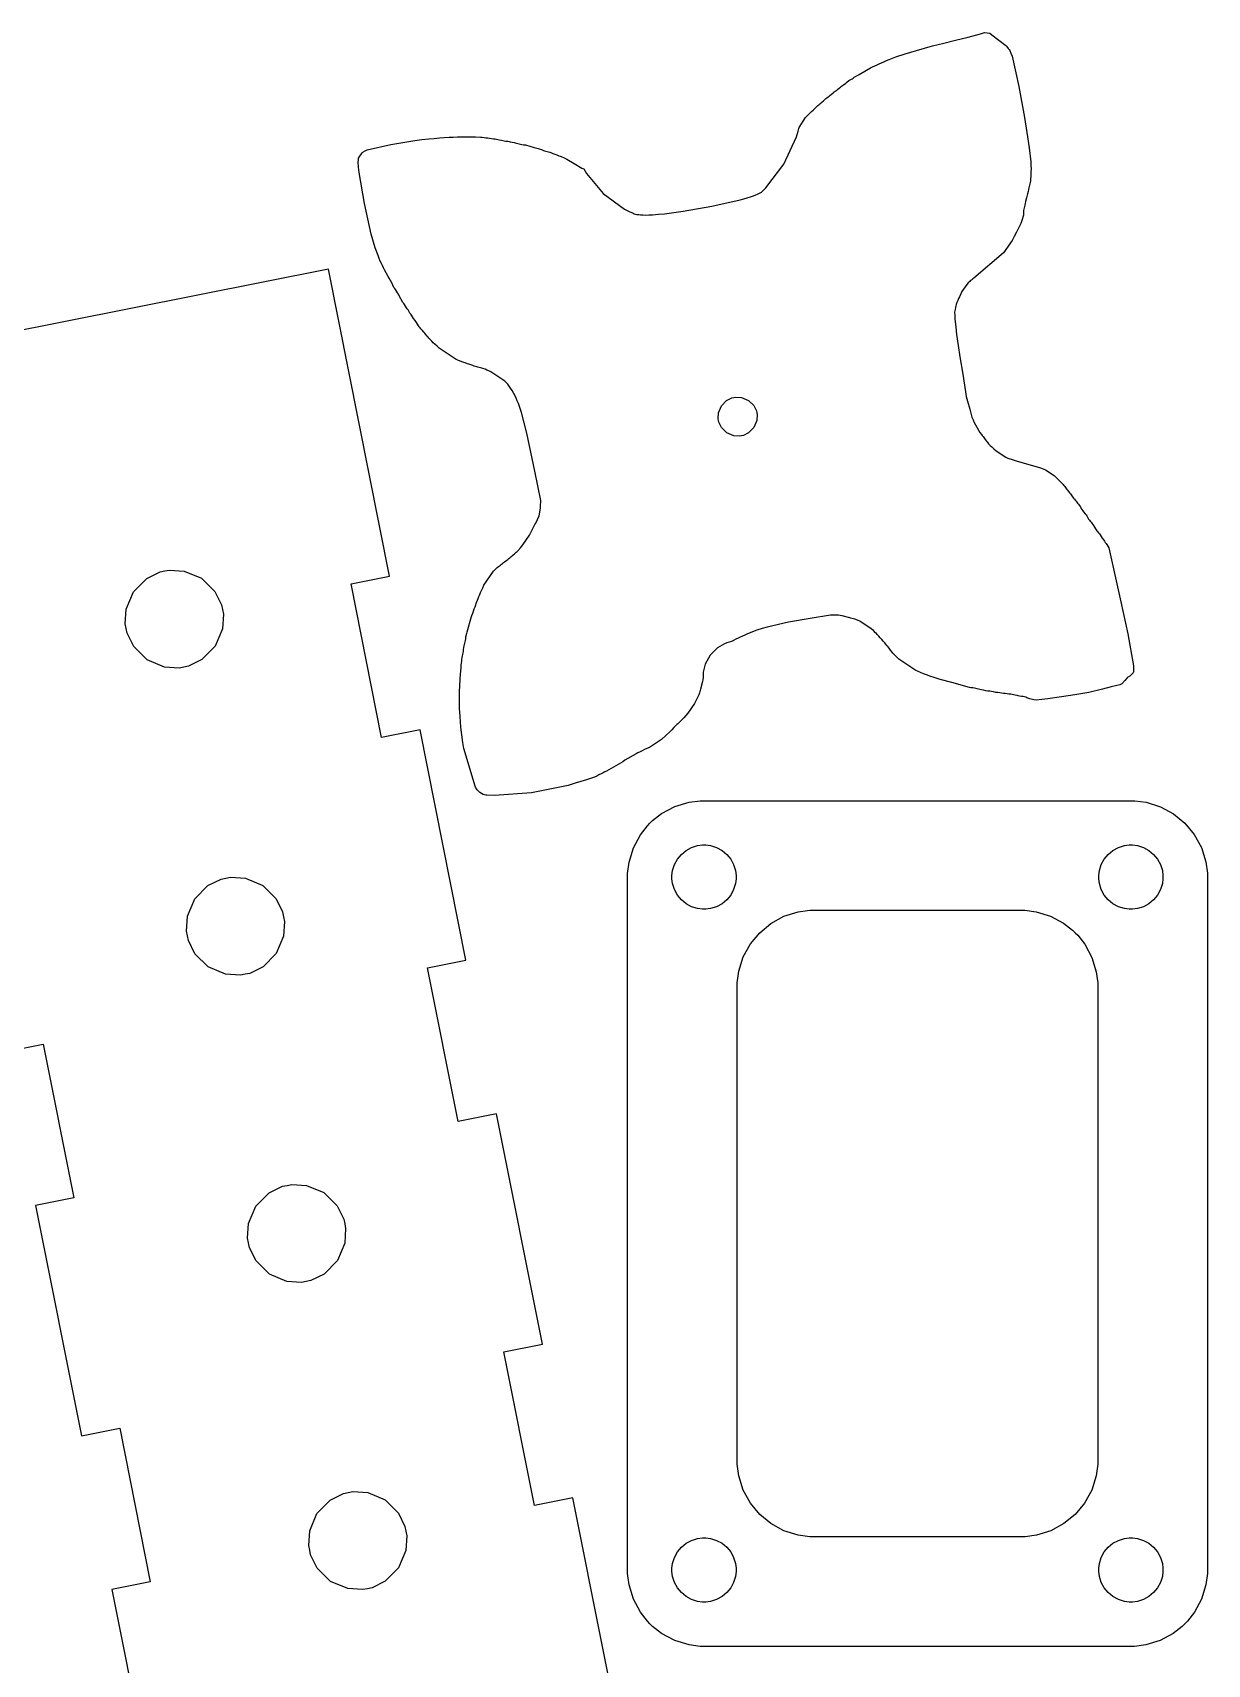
# Model space of a CAD drawing. Extents: x 0 to 47.2, y 0 to 95.3.
# Drawn here: x 28 to 35.5, y 84.73 to 95.15 of the extents above; entities that cross this region are included whole.
import ezdxf

# ---------------------------------------------------------------- set-up
doc = ezdxf.new("R2010")
doc.units = 0
doc.layers.get('0').update_dxf_attribs({"linetype": 'CONTINUOUS'})

msp = doc.modelspace()

# ---------------------------------------------------------------- linework, layer by layer
at = {"color": 0}
for points in [[(31.2435, 92.1633), (31.2061, 92.3515), (31.1542, 92.5935), (31.1372, 92.6594), (31.1203, 92.7253), (31.101, 92.7831), (31.0936, 92.8008), (31.0862, 92.8185), (31.0796, 92.8326), (31.0729, 92.8467), (31.0611, 92.8674), (31.0508, 92.8807), (31.039, 92.9015), (31.034, 92.9074), (31.0242, 92.9178), (31.0149, 92.9264), (30.9249, 92.9865), (30.9133, 92.9918), (30.9007, 92.9971), (30.8882, 93.0022), (30.8747, 93.0072), (30.8675, 93.0097), (30.8431, 93.0164), (30.8349, 93.0186), (30.8186, 93.0231), (30.8112, 93.0254), (30.7979, 93.0304), (30.7846, 93.0354), (30.7772, 93.0379), (30.761, 93.0424), (30.7536, 93.0447), (30.7403, 93.0497), (30.715, 93.0601), (30.7035, 93.0656), (30.596, 93.1368), (30.5819, 93.149), (30.5678, 93.1624), (30.5583, 93.1713), (30.5488, 93.181), (30.5392, 93.1906), (30.5293, 93.201), (30.5243, 93.2068), (30.5192, 93.2135), (30.5089, 93.2268), (30.5036, 93.2335), (30.4986, 93.2393), (30.4889, 93.2497), (30.4792, 93.2603), (30.474, 93.2661), (30.4689, 93.2728), (30.4637, 93.2794), (30.4519, 93.3001), (30.4468, 93.3068), (30.4415, 93.3135), (30.4313, 93.3268), (30.4194, 93.3475), (30.4142, 93.3542), (30.409, 93.3608), (30.3972, 93.3817), (30.3921, 93.3883), (30.3869, 93.3949), (30.3751, 93.4157), (30.3699, 93.4224), (30.3647, 93.429), (30.3411, 93.4704), (30.3353, 93.4808), (30.3293, 93.4911), (30.3235, 93.5015), (30.3175, 93.5119), (30.3122, 93.5186), (30.3071, 93.5253), (30.3006, 93.5393), (30.2939, 93.5533), (30.2761, 93.5844), (30.2703, 93.5949), (30.2465, 93.6363), (30.2399, 93.6503), (30.2333, 93.6644), (30.2267, 93.6785), (30.22, 93.6925), (30.2126, 93.7103), (30.2053, 93.7281), (30.1875, 93.7785), (30.1625, 93.8658), (30.1197, 94.0611), (30.0844, 94.2579), (30.0815, 94.2921), (30.0786, 94.3261), (30.0801, 94.3379), (30.0817, 94.3497), (30.0842, 94.3562), (30.1033, 94.3849), (30.1082, 94.3896), (30.1224, 94.3964), (30.1364, 94.4029), (30.2874, 94.4368), (30.4399, 94.4633), (30.485, 94.4685), (30.5301, 94.4736), (30.5642, 94.4765), (30.5982, 94.4794), (30.6285, 94.4817), (30.6589, 94.4839), (30.6856, 94.4853), (30.7121, 94.4867), (30.7314, 94.4867), (30.7506, 94.4867), (30.789, 94.4867), (30.8083, 94.4867), (30.8276, 94.4867), (30.8586, 94.4851), (30.8706, 94.4836), (30.8824, 94.4821), (30.8942, 94.4806), (30.906, 94.4792), (30.9178, 94.4776), (30.9297, 94.4761), (30.9415, 94.4746), (30.9533, 94.4732), (30.9696, 94.4688), (30.9814, 94.4672), (30.9933, 94.4657), (31.0096, 94.4613), (31.0214, 94.4597), (31.0332, 94.4583), (31.0414, 94.4561), (31.0494, 94.4539), (31.0614, 94.4524), (31.0732, 94.4508), (31.0814, 94.4486), (31.1221, 94.4375), (31.1339, 94.436), (31.1457, 94.4344), (31.2026, 94.4189), (31.2108, 94.4167), (31.2271, 94.4122), (31.2344, 94.4097), (31.2478, 94.4047), (31.2611, 94.3997), (31.2685, 94.3974), (31.2929, 94.3907), (31.301, 94.3883), (31.3083, 94.386), (31.3217, 94.381), (31.3343, 94.3758), (31.3468, 94.3706), (31.3603, 94.3656), (31.3675, 94.3632), (31.3743, 94.3607), (31.3928, 94.3528), (31.4094, 94.3446), (31.4578, 94.3157), (31.5068, 94.2869), (31.5185, 94.2817), (31.535, 94.2521), (31.6426, 94.1236), (31.7782, 94.025), (31.8089, 94.0104), (31.8343, 93.9983), (31.8408, 93.9957), (31.8489, 93.9935), (31.8569, 93.9913), (31.8689, 93.9897), (31.8807, 93.9883), (31.8963, 93.9875), (31.9118, 93.9868), (31.9347, 93.9875), (31.9576, 93.9882), (31.9954, 93.9918), (32.0331, 93.9956), (32.1531, 94.0117), (32.3351, 94.044), (32.5157, 94.0837), (32.5556, 94.0956), (32.5956, 94.1074), (32.6133, 94.1147), (32.6311, 94.1221), (32.6518, 94.1339), (32.68, 94.1604), (32.7958, 94.3122), (32.8758, 94.4857), (32.8861, 94.5229), (32.8906, 94.5392), (32.8931, 94.5456), (32.9346, 94.6094), (32.9468, 94.6235), (32.961, 94.6378), (32.9661, 94.6426), (32.9719, 94.6478), (32.9824, 94.6575), (32.9921, 94.6671), (33.0017, 94.6767), (33.0121, 94.6865), (33.0179, 94.6915), (33.0246, 94.6967), (33.0313, 94.7018), (33.0371, 94.7068), (33.0476, 94.7165), (33.0581, 94.7264), (33.0639, 94.7314), (33.0706, 94.7365), (33.0772, 94.7418), (33.0839, 94.7469), (33.0906, 94.7521), (33.0972, 94.7572), (33.1106, 94.7676), (33.1172, 94.7728), (33.1239, 94.7779), (33.1304, 94.7831), (33.1372, 94.7883), (33.1506, 94.7986), (33.1572, 94.8039), (33.1639, 94.809), (33.1704, 94.8142), (33.1771, 94.8193), (33.1904, 94.8296), (33.1972, 94.8349), (33.2106, 94.8451), (33.2312, 94.8569), (33.2379, 94.8621), (33.2446, 94.8674), (33.2756, 94.8851), (33.286, 94.891), (33.3482, 94.9264), (33.3622, 94.9331), (33.3763, 94.9397), (33.3904, 94.9464), (33.4044, 94.9531), (33.4185, 94.9596), (33.4325, 94.9662), (33.4504, 94.9737), (33.4681, 94.9811), (33.4896, 94.9892), (33.5111, 94.9972), (33.5687, 95.0165), (33.605, 95.0275), (33.6414, 95.0386), (33.6924, 95.0526), (33.7435, 95.0667), (33.8167, 95.085), (33.89, 95.1035), (33.9707, 95.1233), (34.0514, 95.1432), (34.0749, 95.1518), (34.1099, 95.1493), (34.1217, 95.1381), (34.1667, 95.1047), (34.2122, 95.0696), (34.2171, 95.0646), (34.2274, 95.0512), (34.2325, 95.0446), (34.2376, 95.0379), (34.245, 95.0201), (34.2525, 95.0025), (34.2951, 94.8071), (34.3304, 94.6101), (34.346, 94.5132), (34.3614, 94.4163), (34.3717, 94.326), (34.3724, 94.3031), (34.3731, 94.2801), (34.3722, 94.2646), (34.3715, 94.249), (34.3708, 94.2335), (34.37, 94.2181), (34.3686, 94.2061), (34.3671, 94.1943), (34.3582, 94.1618), (34.3567, 94.15), (34.3551, 94.1381), (34.3507, 94.1218), (34.3485, 94.1137), (34.3462, 94.1056), (34.344, 94.0975), (34.3374, 94.0731), (34.3358, 94.0611), (34.3343, 94.0493), (34.3254, 94.0168), (34.3239, 93.9857), (34.315, 93.9532), (34.3126, 93.9458), (34.3075, 93.9325), (34.3022, 93.9207), (34.2912, 93.8985), (34.2801, 93.8771), (34.2661, 93.8511), (34.2519, 93.8254), (34.1976, 93.7451), (34.0075, 93.5843), (34.0008, 93.5792), (33.9942, 93.5739), (33.9875, 93.5688), (33.9817, 93.5637), (33.9712, 93.554), (33.9625, 93.5446), (33.9321, 93.4997), (33.9239, 93.4829), (33.9158, 93.4653), (33.9104, 93.4533), (33.9053, 93.4408), (33.9, 93.4283), (33.8951, 93.4149), (33.8926, 93.4075), (33.8911, 93.3957), (33.8897, 93.3839), (33.8874, 93.3757), (33.8851, 93.3675), (33.886, 93.3447), (33.8867, 93.3217), (33.8925, 93.2729), (33.8983, 93.224), (33.9087, 93.1531), (33.9189, 93.0819), (33.9374, 92.9703), (33.9557, 92.8585), (33.9579, 92.8282), (33.9675, 92.7993), (33.9815, 92.7482), (33.9956, 92.6971), (34.0029, 92.6793), (34.0103, 92.6615), (34.0457, 92.5994), (34.0561, 92.5861), (34.0612, 92.5793), (34.0664, 92.5728), (34.0715, 92.5661), (34.0768, 92.5594), (34.0871, 92.5461), (34.0922, 92.5394), (34.0975, 92.5328), (34.1025, 92.5269), (34.1122, 92.5164), (34.1217, 92.5075), (34.136, 92.4943), (34.1499, 92.4819), (34.2131, 92.4403), (34.2246, 92.435), (34.2381, 92.4299), (34.2453, 92.4275), (34.2779, 92.4186), (34.4332, 92.3725), (34.4406, 92.3701), (34.4539, 92.3651), (34.4656, 92.3597), (34.5199, 92.3235), (34.5293, 92.3147), (34.5389, 92.3051), (34.5486, 92.2956), (34.5582, 92.2858), (34.5678, 92.2763), (34.5775, 92.2658), (34.5825, 92.2599), (34.5878, 92.2532), (34.5929, 92.2467), (34.5981, 92.24), (34.6032, 92.2333), (34.6136, 92.22), (34.6188, 92.2133), (34.6239, 92.2067), (34.629, 92.2), (34.6343, 92.1933), (34.6446, 92.18), (34.6499, 92.1733), (34.655, 92.1667), (34.6601, 92.16), (34.6704, 92.1467), (34.6757, 92.14), (34.686, 92.1267), (34.6978, 92.106), (34.7029, 92.0992), (34.7082, 92.0926), (34.7185, 92.0793), (34.7238, 92.0726), (34.7289, 92.066), (34.7407, 92.0451), (34.7458, 92.0385), (34.751, 92.0318), (34.7562, 92.0253), (34.7614, 92.0186), (34.7665, 92.0119), (34.7717, 92.0053), (34.7835, 91.9844), (34.7939, 91.9711), (34.799, 91.9644), (34.8042, 91.9578), (34.8093, 91.9511), (34.8146, 91.9444), (34.8264, 91.9237), (34.8367, 91.9104), (34.8419, 91.9037), (34.8471, 91.8971), (34.8522, 91.8904), (34.8574, 91.8837), (34.8633, 91.8735), (34.8692, 91.8631), (34.9458, 91.5167), (34.99, 91.3139), (35.0268, 91.1096), (35.0268, 91.0712), (35.0242, 91.0646), (35.0036, 91.0435), (34.9911, 91.0372), (34.9861, 91.0324), (34.9726, 91.0143), (34.9518, 90.9947), (34.9393, 90.9883), (34.8846, 90.9736), (34.8299, 90.9589), (34.7417, 90.9375), (34.6522, 90.9236), (34.5664, 90.9104), (34.4804, 90.8971), (34.4428, 90.8935), (34.405, 90.8899), (34.391, 90.8908), (34.3651, 90.8972), (34.3465, 90.9051), (34.3399, 90.9076), (34.3236, 90.9121), (34.3118, 90.9136), (34.3, 90.915), (34.2918, 90.9174), (34.2837, 90.9196), (34.2718, 90.921), (34.26, 90.9225), (34.2438, 90.9269), (34.2319, 90.9285), (34.22, 90.93), (34.2082, 90.9314), (34.1964, 90.9329), (34.1846, 90.9344), (34.1728, 90.936), (34.1608, 90.9374), (34.149, 90.9389), (34.1328, 90.9433), (34.121, 90.9449), (34.1092, 90.9464), (34.0972, 90.9478), (34.0854, 90.9493), (34.0692, 90.9537), (34.0574, 90.9553), (34.0454, 90.9568), (34.0129, 90.9657), (34.0011, 90.9672), (33.9893, 90.9686), (33.9811, 90.971), (33.8672, 91.0021), (33.859, 91.0043), (33.8021, 91.0199), (33.794, 91.0221), (33.7614, 91.031), (33.7542, 91.0335), (33.7274, 91.0435), (33.7126, 91.0483), (33.6993, 91.0533), (33.6868, 91.0585), (33.649, 91.0742), (33.6374, 91.0794), (33.5297, 91.1514), (33.5203, 91.16), (33.5107, 91.1697), (33.5011, 91.1793), (33.4914, 91.1897), (33.4864, 91.1956), (33.476, 91.2089), (33.4708, 91.2156), (33.4606, 91.2289), (33.4553, 91.2356), (33.445, 91.2489), (33.44, 91.2547), (33.4301, 91.2651), (33.4204, 91.2757), (33.4154, 91.2815), (33.4104, 91.2874), (33.4006, 91.2978), (33.3908, 91.3083), (33.3858, 91.314), (33.381, 91.3193), (33.3667, 91.3333), (33.3526, 91.3457), (33.2806, 91.3932), (33.269, 91.3986), (33.2557, 91.4036), (33.2483, 91.406), (33.2239, 91.4126), (33.2158, 91.415), (33.1669, 91.4283), (33.1551, 91.4297), (33.1433, 91.4312), (33.124, 91.4312), (33.1049, 91.4312), (33.0929, 91.4328), (32.9628, 91.4107), (32.8251, 91.3872), (32.6889, 91.3562), (32.6563, 91.346), (32.6237, 91.3356), (32.5735, 91.3179), (32.5593, 91.3113), (32.5453, 91.3046), (32.5313, 91.2979), (32.5171, 91.2914), (32.5031, 91.2847), (32.489, 91.2781), (32.475, 91.2714), (32.4608, 91.2647), (32.4321, 91.2551), (32.4161, 91.2499), (32.3715, 91.2242), (32.3242, 91.1774), (32.2926, 91.1187), (32.2807, 91.0688), (32.2801, 91.0518), (32.2801, 91.0326), (32.2786, 91.0208), (32.2771, 91.0089), (32.2638, 90.9601), (32.2615, 90.9519), (32.2593, 90.9439), (32.2569, 90.9365), (32.2519, 90.9231), (32.2465, 90.9112), (32.2356, 90.8892), (32.2244, 90.8679), (32.1826, 90.8056), (32.1704, 90.7915), (32.1571, 90.7774), (32.1481, 90.7679), (32.1385, 90.7582), (32.1289, 90.7486), (32.1185, 90.7389), (32.1126, 90.7339), (32.1074, 90.7289), (32.0933, 90.7146), (32.081, 90.7007), (32.0708, 90.6892), (32.0144, 90.6376), (31.9514, 90.5947), (31.9378, 90.5875), (31.92, 90.5801), (31.906, 90.5735), (31.8919, 90.5668), (31.8778, 90.5603), (31.8637, 90.5536), (31.8535, 90.5476), (31.7808, 90.5063), (31.7675, 90.496), (31.6639, 90.4368), (31.6535, 90.431), (31.6431, 90.4251), (31.629, 90.4185), (31.615, 90.4118), (31.601, 90.4051), (31.5868, 90.3985), (31.5618, 90.3896), (31.5365, 90.3807), (31.5003, 90.3697), (31.464, 90.3586), (31.4185, 90.3447), (31.1853, 90.2978), (30.9482, 90.2813), (30.9006, 90.2825), (30.8943, 90.2828), (30.8758, 90.2872), (30.8542, 90.2989), (30.8372, 90.3165), (30.8281, 90.3332), (30.8263, 90.3392), (30.7525, 90.5806), (30.7465, 90.6199), (30.7465, 90.6199), (30.7406, 90.6686), (30.7347, 90.7175), (30.7318, 90.7515), (30.7289, 90.7856), (30.726, 90.8389), (30.726, 90.8582), (30.726, 90.8774), (30.726, 90.8965), (30.7261, 90.9158), (30.7261, 90.9543), (30.7268, 90.9699), (30.7276, 90.9854), (30.7292, 91.0164), (30.7299, 91.0319), (30.7307, 91.0475), (30.7321, 91.0593), (30.7336, 91.0712), (30.7351, 91.1022), (30.7367, 91.114), (30.7381, 91.126), (30.7396, 91.1378), (30.7411, 91.1496), (30.7425, 91.1615), (30.744, 91.1733), (30.7485, 91.1896), (30.75, 91.2014), (30.7515, 91.2133), (30.7529, 91.2251), (30.7544, 91.2369), (30.7633, 91.2694), (30.7649, 91.2813), (30.7664, 91.2932), (30.7731, 91.3175), (30.7753, 91.3257), (30.8021, 91.4233), (30.8044, 91.4307), (30.8094, 91.444), (30.8144, 91.4574), (30.8193, 91.4721), (30.8243, 91.4854), (30.8293, 91.4989), (30.8318, 91.5063), (30.8342, 91.5135), (30.8392, 91.5269), (30.8443, 91.5394), (30.8496, 91.5521), (30.8547, 91.5646), (30.8599, 91.5772), (30.8653, 91.589), (30.8733, 91.6068), (30.8815, 91.6235), (30.9417, 91.7126), (30.9504, 91.7221), (30.9608, 91.7319), (30.9667, 91.7368), (30.9733, 91.7421), (30.9867, 91.7524), (30.9933, 91.7576), (31, 91.7628), (31.0067, 91.7679), (31.0133, 91.7731), (31.0267, 91.7835), (31.0333, 91.7886), (31.04, 91.7937), (31.0467, 91.7989), (31.0533, 91.8042), (31.06, 91.8093), (31.0658, 91.8143), (31.0763, 91.8242), (31.0867, 91.8339), (31.0925, 91.8389), (31.0976, 91.8438), (31.1147, 91.8625), (31.1301, 91.881), (31.1718, 91.9433), (31.1829, 91.9646), (31.194, 91.9861), (31.2022, 92.0031), (31.2063, 92.0115), (31.2121, 92.0199), (31.2331, 92.0657), (31.2428, 92.1151), (31.2429, 92.1253), (31.2435, 92.1635), (31.2435, 92.1633)], [(32.5249, 92.5772), (32.5129, 92.5749), (32.4753, 92.5774), (32.4311, 92.5958), (32.3971, 92.6296), (32.3803, 92.6635), (32.3779, 92.6754), (32.3756, 92.6874), (32.3781, 92.725), (32.3965, 92.7693), (32.4303, 92.8033), (32.4642, 92.82), (32.4761, 92.8224), (32.4881, 92.8247), (32.5257, 92.8222), (32.57, 92.8038), (32.6039, 92.77), (32.6207, 92.7361), (32.6231, 92.7242), (32.6254, 92.7124), (32.6229, 92.6746), (32.6044, 92.6304), (32.5707, 92.5964), (32.5368, 92.5796), (32.5249, 92.5772)], [(28.9667, 91.1004), (28.9368, 91.0946), (28.8422, 91.1008), (28.7317, 91.1472), (28.6464, 91.2317), (28.6044, 91.3165), (28.5986, 91.3464), (28.5926, 91.3762), (28.5989, 91.4707), (28.6453, 91.5814), (28.7297, 91.6665), (28.8146, 91.7085), (28.8444, 91.7144), (28.8743, 91.7204), (28.9688, 91.714), (29.0794, 91.6676), (29.1646, 91.5832), (29.2065, 91.4983), (29.2125, 91.4685), (29.2185, 91.4386), (29.2121, 91.3443), (29.1658, 91.2336), (29.0813, 91.1483), (28.9965, 91.1064), (28.9667, 91.1004)], [(32.3626, 91.2172), (32.3626, 91.2172)], [(35.4982, 89.7596), (35.4982, 85.3356), (35.4982, 85.3117), (35.4886, 85.2399), (35.461, 85.1488), (35.4161, 85.0649), (35.3721, 85.0074), (35.3551, 84.9904), (35.3383, 84.9736), (35.2808, 84.9296), (35.1969, 84.8847), (35.1058, 84.8571), (35.034, 84.8475), (35.0101, 84.8475), (32.2861, 84.8475), (32.2622, 84.8475), (32.1904, 84.8571), (32.0994, 84.8847), (32.0154, 84.9296), (31.9579, 84.9736), (31.9411, 84.9904), (31.9242, 85.0074), (31.8801, 85.0649), (31.8353, 85.1488), (31.8076, 85.2399), (31.7982, 85.3117), (31.7982, 85.3356), (31.7982, 89.7596), (31.7982, 89.7835), (31.8076, 89.8551), (31.8353, 89.9462), (31.8801, 90.0303), (31.9242, 90.0878), (31.9411, 90.1046), (31.9579, 90.1215), (32.0154, 90.1656), (32.0994, 90.2104), (32.1904, 90.2381), (32.2622, 90.2475), (32.2861, 90.2475), (35.0101, 90.2475), (35.0347, 90.2475), (35.1085, 90.2376), (35.2001, 90.2092), (35.2831, 90.1642), (35.3551, 90.1046), (35.4147, 90.0324), (35.4599, 89.9494), (35.4882, 89.8579), (35.4982, 89.7842), (35.4982, 89.7596)], [(32.2861, 89.9646), (32.2964, 89.9646), (32.3274, 89.9604), (32.3658, 89.9485), (32.4007, 89.9296), (32.4311, 89.9046), (32.4561, 89.8742), (32.475, 89.8393), (32.4869, 89.8008), (32.4911, 89.7699), (32.4911, 89.7596), (32.4911, 89.7493), (32.4869, 89.7182), (32.475, 89.6799), (32.4561, 89.645), (32.4311, 89.6146), (32.4007, 89.5896), (32.3658, 89.5707), (32.3274, 89.5588), (32.2964, 89.5546), (32.2861, 89.5546), (32.2758, 89.5546), (32.2449, 89.5588), (32.2064, 89.5707), (32.1715, 89.5896), (32.1411, 89.6146), (32.1161, 89.645), (32.0972, 89.6799), (32.0853, 89.7182), (32.0811, 89.7493), (32.0811, 89.7596), (32.0811, 89.7699), (32.0853, 89.8008), (32.0972, 89.8393), (32.1161, 89.8742), (32.1411, 89.9046), (32.1715, 89.9296), (32.2064, 89.9485), (32.2449, 89.9604), (32.2758, 89.9646), (32.2861, 89.9646)], [(35.0101, 89.9646), (35.0204, 89.9646), (35.0514, 89.9604), (35.0899, 89.9485), (35.1247, 89.9296), (35.1551, 89.9046), (35.1801, 89.8742), (35.199, 89.8393), (35.211, 89.8008), (35.2151, 89.7699), (35.2151, 89.7596), (35.2151, 89.7493), (35.211, 89.7182), (35.199, 89.6799), (35.1801, 89.645), (35.1551, 89.6146), (35.1247, 89.5896), (35.0899, 89.5707), (35.0514, 89.5588), (35.0204, 89.5546), (35.0101, 89.5546), (34.9997, 89.5546), (34.9688, 89.5588), (34.9303, 89.5707), (34.8956, 89.5896), (34.8651, 89.6146), (34.8401, 89.645), (34.8212, 89.6799), (34.8093, 89.7182), (34.8051, 89.7493), (34.8051, 89.7596), (34.8051, 89.7699), (34.8093, 89.8008), (34.8212, 89.8393), (34.8401, 89.8742), (34.8651, 89.9046), (34.8956, 89.9296), (34.9303, 89.9485), (34.9688, 89.9604), (34.9997, 89.9646), (35.0101, 89.9646)], [(29.3568, 89.1389), (29.3269, 89.1329), (29.2325, 89.1393), (29.1218, 89.1857), (29.0367, 89.2701), (28.9947, 89.355), (28.9887, 89.3849), (28.9828, 89.4147), (28.989, 89.5092), (29.0354, 89.6199), (29.12, 89.705), (29.2047, 89.7469), (29.2346, 89.7529), (29.2644, 89.7589), (29.3589, 89.7525), (29.4696, 89.7061), (29.5549, 89.6217), (29.5967, 89.5368), (29.6026, 89.5069), (29.6086, 89.4771), (29.6024, 89.3826), (29.556, 89.2721), (29.4715, 89.1868), (29.3867, 89.1449), (29.3568, 89.1389)], [(32.4982, 86.0356), (32.4982, 89.0596), (32.4982, 89.0842), (32.5081, 89.1579), (32.5365, 89.2494), (32.5815, 89.3324), (32.6411, 89.4046), (32.7133, 89.4642), (32.7961, 89.5092), (32.8878, 89.5376), (32.9615, 89.5475), (32.9861, 89.5475), (34.3101, 89.5475), (34.334, 89.5475), (34.4057, 89.5381), (34.4968, 89.5104), (34.5808, 89.4656), (34.6383, 89.4215), (34.6553, 89.4046), (34.6721, 89.3878), (34.7161, 89.3303), (34.761, 89.2463), (34.7888, 89.1553), (34.7982, 89.0835), (34.7982, 89.0596), (34.7982, 86.0356), (34.7982, 86.011), (34.7882, 85.9372), (34.7599, 85.8456), (34.7147, 85.7626), (34.6553, 85.6904), (34.5829, 85.631), (34.5, 85.5858), (34.4085, 85.5575), (34.3347, 85.5475), (34.3101, 85.5475), (32.9861, 85.5475), (32.9615, 85.5475), (32.8878, 85.5575), (32.7961, 85.5858), (32.7133, 85.631), (32.6411, 85.6904), (32.5815, 85.7626), (32.5365, 85.8456), (32.5081, 85.9372), (32.4982, 86.011), (32.4982, 86.0356)], [(29.7469, 87.1774), (29.7171, 87.1714), (29.6226, 87.1776), (29.5119, 87.224), (29.4268, 87.3086), (29.3849, 87.3933), (29.3789, 87.4232), (29.3729, 87.4532), (29.3792, 87.5475), (29.4256, 87.6582), (29.5101, 87.7435), (29.595, 87.7854), (29.6249, 87.7913), (29.6547, 87.7972), (29.749, 87.791), (29.8597, 87.7446), (29.945, 87.6601), (29.9869, 87.5753), (29.9929, 87.5454), (29.9987, 87.5156), (29.9925, 87.4211), (29.9461, 87.3104), (29.8617, 87.2251), (29.7768, 87.1833), (29.7469, 87.1774)], [(30.1372, 85.2158), (30.1072, 85.2099), (30.0129, 85.2161), (29.9022, 85.2625), (29.8169, 85.3469), (29.775, 85.4318), (29.7692, 85.4617), (29.7632, 85.4915), (29.7694, 85.586), (29.8158, 85.6967), (29.9003, 85.7818), (29.9851, 85.8238), (30.015, 85.8297), (30.0449, 85.8357), (30.1393, 85.8293), (30.25, 85.7831), (30.3351, 85.6985), (30.3771, 85.6136), (30.3831, 85.5837), (30.389, 85.5539), (30.3826, 85.4596), (30.3362, 85.3489), (30.2518, 85.2636), (30.1669, 85.2217), (30.1372, 85.2158)], [(32.2861, 85.5406), (32.2964, 85.5406), (32.3274, 85.5364), (32.3658, 85.5244), (32.4007, 85.5056), (32.4311, 85.4806), (32.4561, 85.4501), (32.475, 85.4153), (32.4869, 85.3768), (32.4911, 85.3458), (32.4911, 85.3356), (32.4911, 85.3251), (32.4869, 85.2942), (32.475, 85.2557), (32.4561, 85.221), (32.4311, 85.1906), (32.4007, 85.1656), (32.3658, 85.1467), (32.3274, 85.1347), (32.2964, 85.1306), (32.2861, 85.1306), (32.2758, 85.1306), (32.2449, 85.1347), (32.2064, 85.1467), (32.1715, 85.1656), (32.1411, 85.1906), (32.1161, 85.221), (32.0972, 85.2557), (32.0853, 85.2942), (32.0811, 85.3251), (32.0811, 85.3356), (32.0811, 85.3458), (32.0853, 85.3768), (32.0972, 85.4153), (32.1161, 85.4501), (32.1411, 85.4806), (32.1715, 85.5056), (32.2064, 85.5244), (32.2449, 85.5364), (32.2758, 85.5406), (32.2861, 85.5406)], [(35.0101, 85.5406), (35.0204, 85.5406), (35.0514, 85.5364), (35.0899, 85.5244), (35.1247, 85.5056), (35.1551, 85.4806), (35.1801, 85.4501), (35.199, 85.4153), (35.211, 85.3768), (35.2151, 85.3458), (35.2151, 85.3356), (35.2151, 85.3251), (35.211, 85.2942), (35.199, 85.2557), (35.1801, 85.221), (35.1551, 85.1906), (35.1247, 85.1656), (35.0899, 85.1467), (35.0514, 85.1347), (35.0204, 85.1306), (35.0101, 85.1306), (34.9997, 85.1306), (34.9688, 85.1347), (34.9303, 85.1467), (34.8956, 85.1656), (34.8651, 85.1906), (34.8401, 85.221), (34.8212, 85.2557), (34.8093, 85.2942), (34.8051, 85.3251), (34.8051, 85.3356), (34.8051, 85.3458), (34.8093, 85.3768), (34.8212, 85.4153), (34.8401, 85.4501), (34.8651, 85.4806), (34.8956, 85.5056), (34.9303, 85.5244), (34.9688, 85.5364), (34.9997, 85.5406), (35.0101, 85.5406)]]:
    msp.add_lwpolyline(points, close=True, dxfattribs=at)
for points in [[(31.8393, 83.8343), (31.4492, 85.7958), (31.4492, 85.7958), (31.204, 85.7471), (31.0089, 86.7279), (31.2542, 86.7767), (30.9615, 88.2478), (30.7163, 88.199), (30.5211, 89.1799), (30.7664, 89.2286), (30.4738, 90.6997), (30.2285, 90.651), (30.0335, 91.6318), (30.2786, 91.6806), (29.8885, 93.6421), (26.9461, 93.0568)], [(27.824, 88.6433), (28.0692, 88.6921), (28.2643, 87.7113), (28.0192, 87.6625), (28.3118, 86.1914), (28.5569, 86.2401), (28.7519, 85.2593), (28.5068, 85.2106), (28.8971, 83.249)]]:
    msp.add_lwpolyline(points, dxfattribs=at)

doc.saveas('drawing.dxf')
